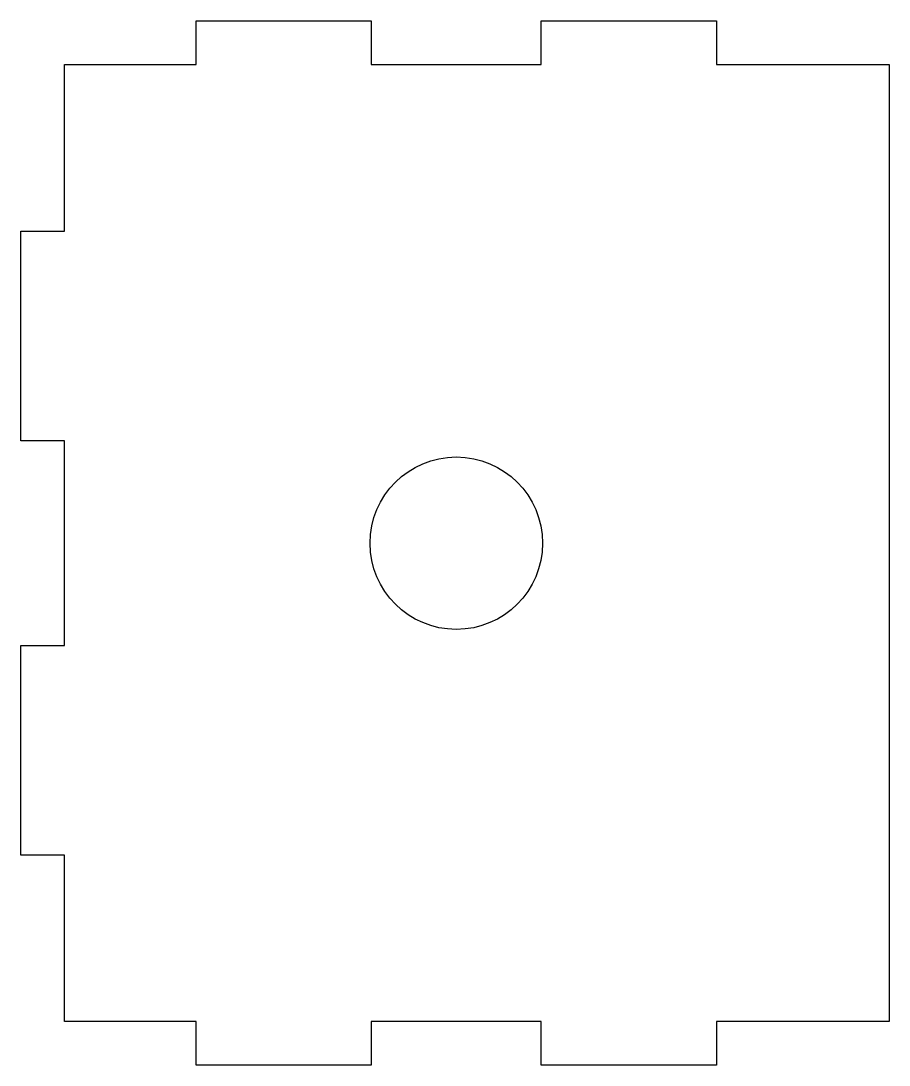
# Model space of a CAD drawing. Header units: millimetres. Extents: x -3.2 to 60.7, y 67.2 to 144.
import ezdxf

# ---------------------------------------------------------------- set-up
doc = ezdxf.new("R2010")
doc.units = ezdxf.units.MM
doc.layers.get('0').update_dxf_attribs({"linetype": 'CONTINUOUS'})

msp = doc.modelspace()

# ---------------------------------------------------------------- linework, layer by layer
msp.add_lwpolyline([(22.585, 144.028), (22.585, 140.828), (35.094, 140.828), (35.094, 144.028), (47.985, 144.028), (47.985, 140.828), (60.685, 140.828), (60.685, 70.428), (47.985, 70.428), (47.985, 67.228), (35.094, 67.228), (35.094, 70.428), (22.585, 70.428), (22.585, 67.228), (9.694, 67.228), (9.694, 70.428), (0, 70.428), (0, 82.662), (-3.2, 82.662), (-3.2, 98.093), (0, 98.093), (0, 113.142), (-3.2, 113.142), (-3.2, 128.573), (0, 128.573), (0, 140.828), (9.694, 140.828), (9.694, 144.028)], close=True)
msp.add_circle((28.84, 105.614), 6.343)

doc.saveas('drawing.dxf')
